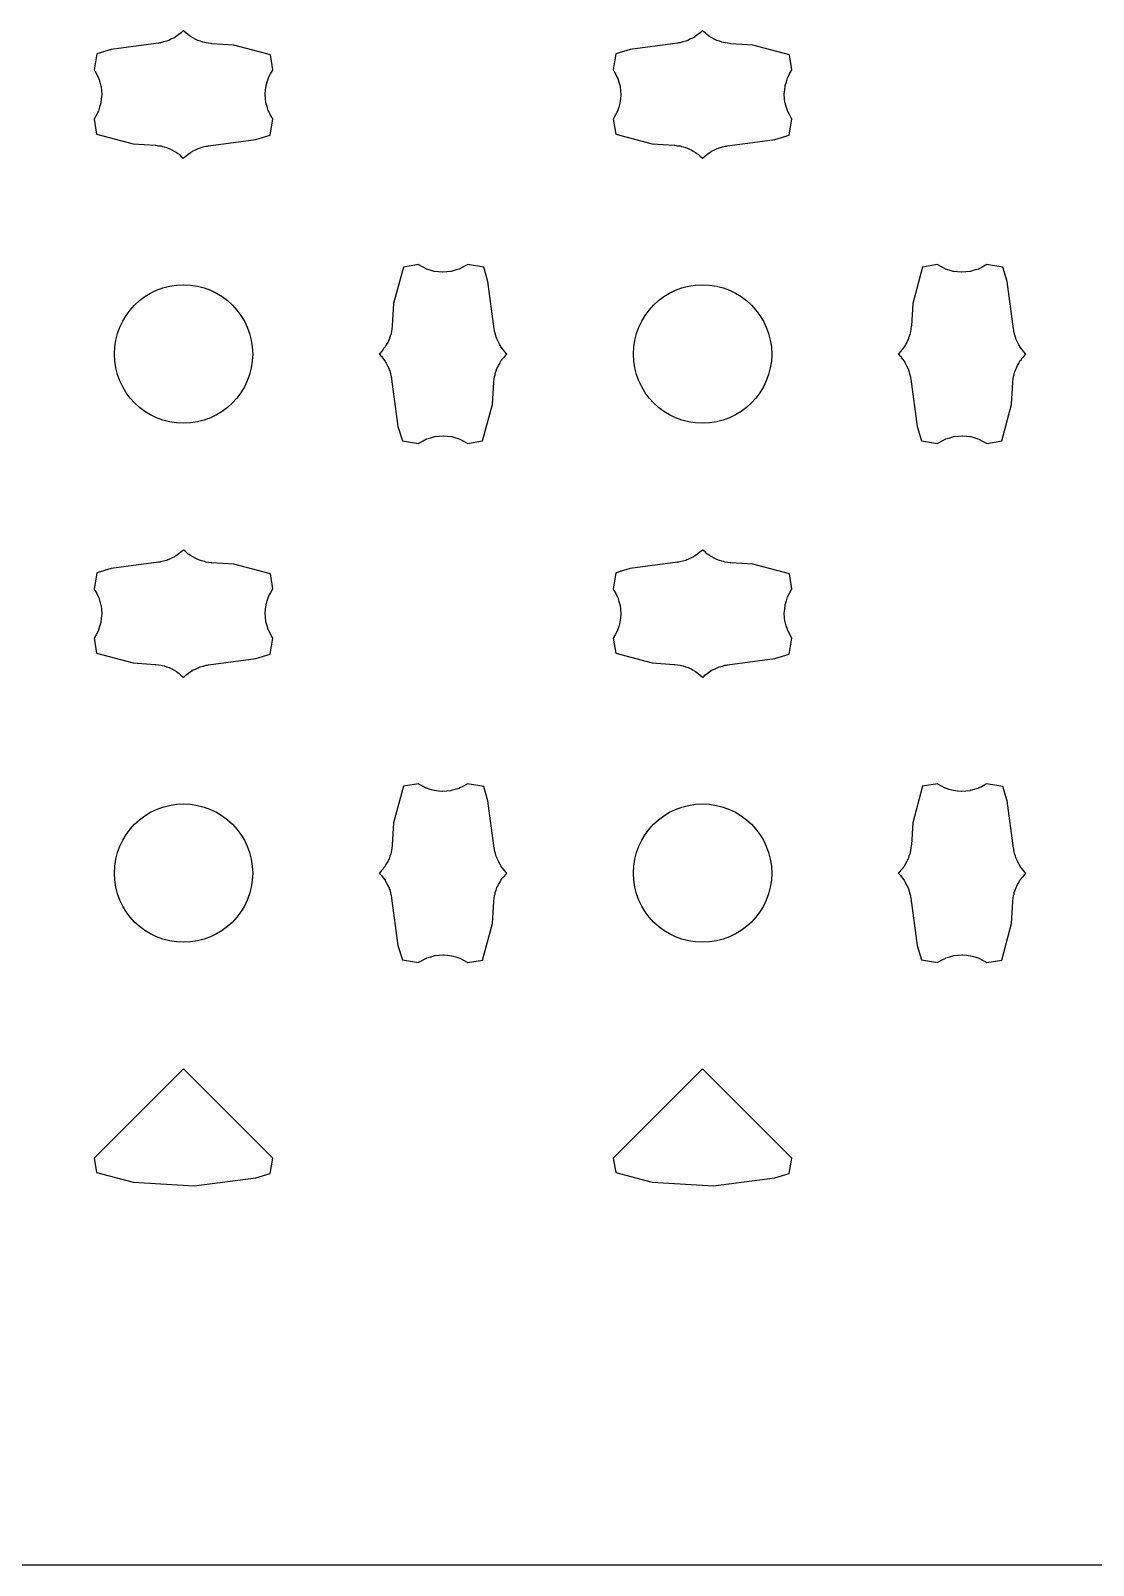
# Model space of a CAD drawing. Extents: x 1.67 to 6.2, y -5.98 to -1.89.
# Drawn here: x 2.7503 to 2.8712, y -4.7441 to -4.5695 of the extents above; entities that cross this region are included whole.
import ezdxf

# ---------------------------------------------------------------- set-up
doc = ezdxf.new("R2010")
doc.units = 0
doc.header["$MEASUREMENT"] = 0
doc.layers.add('BLACK', color=7, linetype='CONTINUOUS')

msp = doc.modelspace()

# ---------------------------------------------------------------- linework, layer by layer
at = {"layer": 'BLACK', "linetype": 'CONTINUOUS'}
for p, q in [((2.76678, -4.57024), (2.76668, -4.57032)), ((2.7669, -4.57018), (2.76678, -4.57024)), ((2.76717, -4.56996), (2.7669, -4.57018)), ((2.76746, -4.56976), (2.76717, -4.56996)), ((2.76755, -4.56966), (2.76746, -4.56976)), ((2.76765, -4.56958), (2.76755, -4.56966)), ((2.7677, -4.56953), (2.76765, -4.56958)), ((2.76772, -4.56952), (2.7677, -4.56953)), ((2.76777, -4.56957), (2.76772, -4.56952)), ((2.768, -4.56976), (2.76777, -4.56957)), ((2.76822, -4.56996), (2.768, -4.56976)), ((2.76837, -4.57006), (2.76822, -4.56996)), ((2.76851, -4.57018), (2.76837, -4.57006)), ((2.76877, -4.57032), (2.76851, -4.57018)), ((2.82584, -4.57024), (2.82573, -4.57032)), ((2.82595, -4.57018), (2.82584, -4.57024)), ((2.82623, -4.56996), (2.82595, -4.57018)), ((2.82652, -4.56976), (2.82623, -4.56996)), ((2.8266, -4.56966), (2.82652, -4.56976)), ((2.8267, -4.56958), (2.8266, -4.56966)), ((2.82675, -4.56953), (2.8267, -4.56958)), ((2.82677, -4.56952), (2.82675, -4.56953)), ((2.82682, -4.56957), (2.82677, -4.56952)), ((2.82706, -4.56976), (2.82682, -4.56957)), ((2.82727, -4.56996), (2.82706, -4.56976)), ((2.82743, -4.57006), (2.82727, -4.56996)), ((2.82757, -4.57018), (2.82743, -4.57006)), ((2.82783, -4.57032), (2.82757, -4.57018)), ((2.75948, -4.57165), (2.75785, -4.57215)), ((2.76487, -4.57093), (2.75948, -4.57165)), ((2.765, -4.5709), (2.76487, -4.57093)), ((2.76512, -4.57089), (2.765, -4.5709)), ((2.76546, -4.57079), (2.76512, -4.57089)), ((2.76581, -4.57071), (2.76546, -4.57079)), ((2.76592, -4.57066), (2.76581, -4.57071)), ((2.76605, -4.57062), (2.76592, -4.57066)), ((2.76636, -4.57046), (2.76605, -4.57062)), ((2.76668, -4.57032), (2.76636, -4.57046)), ((2.76903, -4.57048), (2.76877, -4.57032)), ((2.7692, -4.57055), (2.76903, -4.57048)), ((2.76936, -4.57063), (2.7692, -4.57055)), ((2.76964, -4.57072), (2.76936, -4.57063)), ((2.76992, -4.57083), (2.76964, -4.57072)), ((2.7701, -4.57086), (2.76992, -4.57083)), ((2.77028, -4.57091), (2.7701, -4.57086)), ((2.77057, -4.57094), (2.77028, -4.57091)), ((2.77087, -4.57099), (2.77057, -4.57094)), ((2.77094, -4.571), (2.77087, -4.57099)), ((2.77345, -4.57116), (2.77094, -4.571)), ((2.7776, -4.57226), (2.77345, -4.57116)), ((2.81853, -4.57165), (2.81691, -4.57215)), ((2.82393, -4.57093), (2.81853, -4.57165)), ((2.82405, -4.5709), (2.82393, -4.57093)), ((2.82418, -4.57089), (2.82405, -4.5709)), ((2.82452, -4.57079), (2.82418, -4.57089)), ((2.82486, -4.57071), (2.82452, -4.57079)), ((2.82498, -4.57066), (2.82486, -4.57071)), ((2.8251, -4.57062), (2.82498, -4.57066)), ((2.82541, -4.57046), (2.8251, -4.57062)), ((2.82573, -4.57032), (2.82541, -4.57046)), ((2.82808, -4.57048), (2.82783, -4.57032)), ((2.82825, -4.57055), (2.82808, -4.57048)), ((2.82841, -4.57063), (2.82825, -4.57055)), ((2.8287, -4.57072), (2.82841, -4.57063)), ((2.82898, -4.57083), (2.8287, -4.57072)), ((2.82916, -4.57086), (2.82898, -4.57083)), ((2.82933, -4.57091), (2.82916, -4.57086)), ((2.82963, -4.57094), (2.82933, -4.57091)), ((2.82992, -4.57099), (2.82963, -4.57094)), ((2.82999, -4.571), (2.82992, -4.57099)), ((2.8325, -4.57116), (2.82999, -4.571)), ((2.83666, -4.57226), (2.8325, -4.57116)), ((2.75785, -4.57215), (2.75754, -4.57398)), ((2.77789, -4.57397), (2.7776, -4.57226)), ((2.81691, -4.57215), (2.8166, -4.57398)), ((2.83694, -4.57397), (2.83666, -4.57226)), ((2.75754, -4.57398), (2.75761, -4.57406)), ((2.75761, -4.57406), (2.75762, -4.57408)), ((2.75762, -4.57408), (2.75763, -4.57409)), ((2.75763, -4.57409), (2.75784, -4.5745)), ((2.75784, -4.5745), (2.75806, -4.57491)), ((2.75806, -4.57491), (2.75806, -4.57493)), ((2.75806, -4.57493), (2.75807, -4.57494)), ((2.75807, -4.57494), (2.7582, -4.57539)), ((2.7582, -4.57539), (2.75833, -4.57583)), ((2.77712, -4.57577), (2.77725, -4.57532)), ((2.77725, -4.57532), (2.77739, -4.57488)), ((2.77739, -4.57488), (2.7774, -4.57487)), ((2.7774, -4.57485), (2.77762, -4.57444)), ((2.7774, -4.57487), (2.7774, -4.57485)), ((2.77762, -4.57444), (2.77784, -4.57403)), ((2.77784, -4.57403), (2.77785, -4.57402)), ((2.77785, -4.57402), (2.77786, -4.57401)), ((2.77786, -4.57401), (2.77789, -4.57397)), ((2.8166, -4.57398), (2.81666, -4.57406)), ((2.81666, -4.57406), (2.81667, -4.57408)), ((2.81667, -4.57408), (2.81668, -4.57409)), ((2.81668, -4.57409), (2.8169, -4.5745)), ((2.8169, -4.5745), (2.81711, -4.57491)), ((2.81711, -4.57491), (2.81712, -4.57493)), ((2.81712, -4.57493), (2.81712, -4.57494)), ((2.81712, -4.57494), (2.81725, -4.57539)), ((2.81725, -4.57539), (2.81739, -4.57583)), ((2.83617, -4.57577), (2.83631, -4.57532)), ((2.83631, -4.57532), (2.83644, -4.57488)), ((2.83644, -4.57488), (2.83645, -4.57487)), ((2.83645, -4.57487), (2.83646, -4.57485)), ((2.83646, -4.57485), (2.83668, -4.57444)), ((2.83668, -4.57444), (2.8369, -4.57403)), ((2.8369, -4.57403), (2.83691, -4.57402)), ((2.83691, -4.57402), (2.83692, -4.57401)), ((2.83692, -4.57401), (2.83694, -4.57397)), ((2.75833, -4.57583), (2.75833, -4.57585)), ((2.75833, -4.57585), (2.75834, -4.57587)), ((2.75834, -4.57587), (2.75838, -4.57633)), ((2.75842, -4.57682), (2.75837, -4.57729)), ((2.75838, -4.57633), (2.75842, -4.57679)), ((2.75842, -4.57679), (2.75842, -4.57681)), ((2.75842, -4.57681), (2.75842, -4.57682)), ((2.77701, -4.57672), (2.77706, -4.57626)), ((2.77701, -4.57674), (2.77701, -4.57672)), ((2.77701, -4.57675), (2.77701, -4.57674)), ((2.77706, -4.57722), (2.77701, -4.57675)), ((2.77706, -4.57626), (2.77711, -4.5758)), ((2.7771, -4.57768), (2.77706, -4.57722)), ((2.77711, -4.57578), (2.77712, -4.57577)), ((2.77711, -4.5758), (2.77711, -4.57578)), ((2.81739, -4.57583), (2.81739, -4.57585)), ((2.81739, -4.57585), (2.81739, -4.57587)), ((2.81739, -4.57587), (2.81743, -4.57633)), ((2.81743, -4.57633), (2.81748, -4.57679)), ((2.81748, -4.57682), (2.81743, -4.57729)), ((2.81748, -4.57679), (2.81747, -4.57681)), ((2.81747, -4.57681), (2.81748, -4.57682)), ((2.83607, -4.57672), (2.83612, -4.57626)), ((2.83607, -4.57674), (2.83607, -4.57672)), ((2.83607, -4.57675), (2.83607, -4.57674)), ((2.83611, -4.57722), (2.83607, -4.57675)), ((2.83615, -4.57768), (2.83611, -4.57722)), ((2.83612, -4.57626), (2.83616, -4.5758)), ((2.83616, -4.5758), (2.83617, -4.57578)), ((2.83617, -4.57578), (2.83617, -4.57577)), ((2.75803, -4.57869), (2.75781, -4.57911)), ((2.75804, -4.57868), (2.75803, -4.57869)), ((2.75818, -4.57822), (2.75804, -4.57866)), ((2.75804, -4.57866), (2.75804, -4.57868)), ((2.75832, -4.57778), (2.75818, -4.57822)), ((2.75837, -4.57729), (2.75832, -4.57774)), ((2.75832, -4.57774), (2.75832, -4.57776)), ((2.75832, -4.57776), (2.75832, -4.57778)), ((2.7771, -4.57769), (2.7771, -4.57768)), ((2.7771, -4.57771), (2.7771, -4.57769)), ((2.77723, -4.57816), (2.7771, -4.57771)), ((2.77736, -4.5786), (2.77723, -4.57816)), ((2.77737, -4.57861), (2.77736, -4.5786)), ((2.77738, -4.57863), (2.77737, -4.57861)), ((2.77759, -4.57904), (2.77738, -4.57863)), ((2.81709, -4.57869), (2.81686, -4.57911)), ((2.8171, -4.57866), (2.81709, -4.57868)), ((2.81709, -4.57868), (2.81709, -4.57869)), ((2.81723, -4.57822), (2.8171, -4.57866)), ((2.81737, -4.57778), (2.81723, -4.57822)), ((2.81738, -4.57774), (2.81737, -4.57776)), ((2.81737, -4.57776), (2.81737, -4.57778)), ((2.81743, -4.57729), (2.81738, -4.57774)), ((2.83616, -4.57769), (2.83615, -4.57768)), ((2.83616, -4.57771), (2.83616, -4.57769)), ((2.83629, -4.57816), (2.83616, -4.57771)), ((2.83642, -4.5786), (2.83629, -4.57816)), ((2.83643, -4.57861), (2.83642, -4.5786)), ((2.83643, -4.57863), (2.83643, -4.57861)), ((2.83665, -4.57904), (2.83643, -4.57863)), ((2.75757, -4.57954), (2.75754, -4.57957)), ((2.75754, -4.57957), (2.75783, -4.58128)), ((2.75758, -4.57952), (2.75757, -4.57954)), ((2.75759, -4.57951), (2.75758, -4.57952)), ((2.75781, -4.57911), (2.75759, -4.57951)), ((2.77758, -4.5814), (2.77789, -4.57956)), ((2.77781, -4.57945), (2.77759, -4.57904)), ((2.77782, -4.57947), (2.77781, -4.57945)), ((2.77782, -4.57948), (2.77782, -4.57947)), ((2.77789, -4.57956), (2.77782, -4.57948)), ((2.81663, -4.57954), (2.8166, -4.57957)), ((2.8166, -4.57957), (2.81689, -4.58128)), ((2.81664, -4.57951), (2.81663, -4.57952)), ((2.81663, -4.57952), (2.81663, -4.57954)), ((2.81686, -4.57911), (2.81664, -4.57951)), ((2.83664, -4.5814), (2.83695, -4.57956)), ((2.83686, -4.57945), (2.83665, -4.57904)), ((2.83687, -4.57947), (2.83686, -4.57945)), ((2.83688, -4.57948), (2.83687, -4.57947)), ((2.83695, -4.57956), (2.83688, -4.57948)), ((2.75783, -4.58128), (2.76198, -4.58238)), ((2.76198, -4.58238), (2.7645, -4.58254)), ((2.77056, -4.58261), (2.77595, -4.58189)), ((2.77595, -4.58189), (2.77758, -4.5814)), ((2.81689, -4.58128), (2.82104, -4.58238)), ((2.82104, -4.58238), (2.82355, -4.58254)), ((2.82962, -4.58261), (2.83501, -4.58189)), ((2.83501, -4.58189), (2.83664, -4.5814)), ((2.7645, -4.58254), (2.76456, -4.58255)), ((2.76456, -4.58255), (2.76486, -4.5826)), ((2.76486, -4.5826), (2.76516, -4.58263)), ((2.76516, -4.58263), (2.76533, -4.58268)), ((2.76533, -4.58268), (2.76551, -4.58272)), ((2.76551, -4.58272), (2.76579, -4.58282)), ((2.76579, -4.58282), (2.76608, -4.58291)), ((2.76608, -4.58291), (2.76624, -4.583)), ((2.76624, -4.583), (2.76641, -4.58306)), ((2.76641, -4.58306), (2.76666, -4.58322)), ((2.76666, -4.58322), (2.76692, -4.58337)), ((2.76692, -4.58337), (2.76706, -4.58348)), ((2.76706, -4.58348), (2.76722, -4.58358)), ((2.76722, -4.58358), (2.76743, -4.58379)), ((2.76743, -4.58379), (2.76766, -4.58398)), ((2.76766, -4.58398), (2.76772, -4.58403)), ((2.76772, -4.58403), (2.76773, -4.58401)), ((2.76773, -4.58401), (2.76778, -4.58396)), ((2.76778, -4.58396), (2.76788, -4.58388)), ((2.76788, -4.58388), (2.76797, -4.58379)), ((2.76797, -4.58379), (2.76826, -4.58358)), ((2.76826, -4.58358), (2.76853, -4.58336)), ((2.76853, -4.58336), (2.76865, -4.5833)), ((2.76865, -4.5833), (2.76875, -4.58323)), ((2.76875, -4.58323), (2.76907, -4.58308)), ((2.76907, -4.58308), (2.76939, -4.58292)), ((2.76939, -4.58292), (2.76951, -4.58288)), ((2.76951, -4.58288), (2.76963, -4.58283)), ((2.76963, -4.58283), (2.76997, -4.58275)), ((2.76997, -4.58275), (2.77031, -4.58265)), ((2.77031, -4.58265), (2.77044, -4.58264)), ((2.77044, -4.58264), (2.77056, -4.58261)), ((2.82355, -4.58254), (2.82362, -4.58255)), ((2.82362, -4.58255), (2.82391, -4.5826)), ((2.82391, -4.5826), (2.82421, -4.58263)), ((2.82421, -4.58263), (2.82439, -4.58268)), ((2.82439, -4.58268), (2.82457, -4.58272)), ((2.82457, -4.58272), (2.82484, -4.58282)), ((2.82484, -4.58282), (2.82513, -4.58291)), ((2.82513, -4.58291), (2.82529, -4.583)), ((2.82529, -4.583), (2.82546, -4.58306)), ((2.82546, -4.58306), (2.82571, -4.58322)), ((2.82571, -4.58322), (2.82598, -4.58337)), ((2.82598, -4.58337), (2.82612, -4.58348)), ((2.82612, -4.58348), (2.82627, -4.58358)), ((2.82627, -4.58358), (2.82649, -4.58379)), ((2.82649, -4.58379), (2.82672, -4.58398)), ((2.82672, -4.58398), (2.82677, -4.58403)), ((2.82677, -4.58403), (2.82679, -4.58401)), ((2.82679, -4.58401), (2.82684, -4.58396)), ((2.82684, -4.58396), (2.82694, -4.58388)), ((2.82694, -4.58388), (2.82703, -4.58379)), ((2.82703, -4.58379), (2.82731, -4.58358)), ((2.82731, -4.58358), (2.82759, -4.58336)), ((2.82759, -4.58336), (2.8277, -4.5833)), ((2.8277, -4.5833), (2.82781, -4.58323)), ((2.82781, -4.58323), (2.82813, -4.58308)), ((2.82813, -4.58308), (2.82844, -4.58292)), ((2.82844, -4.58292), (2.82857, -4.58288)), ((2.82857, -4.58288), (2.82868, -4.58283)), ((2.82868, -4.58283), (2.82903, -4.58275)), ((2.82903, -4.58275), (2.82936, -4.58265)), ((2.82936, -4.58265), (2.82949, -4.58264)), ((2.82949, -4.58264), (2.82962, -4.58261)), ((2.79274, -4.59641), (2.79163, -4.60057)), ((2.79445, -4.59613), (2.79274, -4.59641)), ((2.79448, -4.59615), (2.79445, -4.59613)), ((2.79449, -4.59616), (2.79448, -4.59615)), ((2.79451, -4.59617), (2.79449, -4.59616)), ((2.79492, -4.59639), (2.79451, -4.59617)), ((2.79532, -4.59661), (2.79492, -4.59639)), ((2.79951, -4.59642), (2.7991, -4.59664)), ((2.79992, -4.59621), (2.79951, -4.59642)), ((2.79994, -4.5962), (2.79992, -4.59621)), ((2.79995, -4.59619), (2.79994, -4.5962)), ((2.80004, -4.59612), (2.79995, -4.59619)), ((2.80187, -4.59643), (2.80004, -4.59612)), ((2.85179, -4.59641), (2.85069, -4.60057)), ((2.8535, -4.59613), (2.85179, -4.59641)), ((2.85353, -4.59615), (2.8535, -4.59613)), ((2.85355, -4.59616), (2.85353, -4.59615)), ((2.85356, -4.59617), (2.85355, -4.59616)), ((2.85397, -4.59639), (2.85356, -4.59617)), ((2.85438, -4.59661), (2.85397, -4.59639)), ((2.85857, -4.59642), (2.85816, -4.59664)), ((2.85898, -4.59621), (2.85857, -4.59642)), ((2.85899, -4.5962), (2.85898, -4.59621)), ((2.85901, -4.59619), (2.85899, -4.5962)), ((2.85909, -4.59612), (2.85901, -4.59619)), ((2.86093, -4.59643), (2.85909, -4.59612)), ((2.79534, -4.59662), (2.79532, -4.59661)), ((2.79535, -4.59663), (2.79534, -4.59662)), ((2.7958, -4.59676), (2.79535, -4.59663)), ((2.79624, -4.5969), (2.7958, -4.59676)), ((2.79625, -4.5969), (2.79624, -4.5969)), ((2.79627, -4.59691), (2.79625, -4.5969)), ((2.79673, -4.59695), (2.79627, -4.59691)), ((2.79719, -4.597), (2.79673, -4.59695)), ((2.79721, -4.597), (2.79719, -4.597)), ((2.79723, -4.597), (2.79721, -4.597)), ((2.79769, -4.59696), (2.79723, -4.597)), ((2.79815, -4.59692), (2.79769, -4.59696)), ((2.79817, -4.59692), (2.79815, -4.59692)), ((2.79818, -4.59691), (2.79817, -4.59692)), ((2.79863, -4.59678), (2.79818, -4.59691)), ((2.79907, -4.59665), (2.79863, -4.59678)), ((2.79909, -4.59664), (2.79907, -4.59665)), ((2.7991, -4.59664), (2.79909, -4.59664)), ((2.80236, -4.59806), (2.80187, -4.59643)), ((2.80308, -4.60345), (2.80236, -4.59806)), ((2.85439, -4.59662), (2.85438, -4.59661)), ((2.85441, -4.59663), (2.85439, -4.59662)), ((2.85485, -4.59676), (2.85441, -4.59663)), ((2.85529, -4.5969), (2.85485, -4.59676)), ((2.85531, -4.5969), (2.85529, -4.5969)), ((2.85533, -4.59691), (2.85531, -4.5969)), ((2.85579, -4.59695), (2.85533, -4.59691)), ((2.85625, -4.597), (2.85579, -4.59695)), ((2.85626, -4.597), (2.85625, -4.597)), ((2.85628, -4.597), (2.85626, -4.597)), ((2.85674, -4.59696), (2.85628, -4.597)), ((2.8572, -4.59692), (2.85674, -4.59696)), ((2.85722, -4.59692), (2.8572, -4.59692)), ((2.85724, -4.59691), (2.85722, -4.59692)), ((2.85768, -4.59678), (2.85724, -4.59691)), ((2.85813, -4.59665), (2.85768, -4.59678)), ((2.85814, -4.59664), (2.85813, -4.59665)), ((2.85816, -4.59664), (2.85814, -4.59664)), ((2.86142, -4.59806), (2.86093, -4.59643)), ((2.86214, -4.60345), (2.86142, -4.59806)), ((2.79163, -4.60057), (2.79147, -4.60308)), ((2.85069, -4.60057), (2.85053, -4.60308)), ((2.79147, -4.60315), (2.79141, -4.60344)), ((2.79147, -4.60308), (2.79147, -4.60315)), ((2.85052, -4.60315), (2.85047, -4.60344)), ((2.85053, -4.60308), (2.85052, -4.60315)), ((2.79095, -4.60499), (2.79079, -4.60524)), ((2.79102, -4.60482), (2.79095, -4.60499)), ((2.7911, -4.60466), (2.79102, -4.60482)), ((2.79119, -4.60437), (2.7911, -4.60466)), ((2.7913, -4.60409), (2.79119, -4.60437)), ((2.79133, -4.60391), (2.7913, -4.60409)), ((2.79138, -4.60374), (2.79133, -4.60391)), ((2.79141, -4.60344), (2.79138, -4.60374)), ((2.80311, -4.60358), (2.80308, -4.60345)), ((2.80312, -4.60371), (2.80311, -4.60358)), ((2.80322, -4.60405), (2.80312, -4.60371)), ((2.8033, -4.60439), (2.80322, -4.60405)), ((2.80336, -4.6045), (2.8033, -4.60439)), ((2.80339, -4.60463), (2.80336, -4.6045)), ((2.80356, -4.60494), (2.80339, -4.60463)), ((2.8037, -4.60526), (2.80356, -4.60494)), ((2.85001, -4.60499), (2.84985, -4.60524)), ((2.85007, -4.60482), (2.85001, -4.60499)), ((2.85016, -4.60466), (2.85007, -4.60482)), ((2.85025, -4.60437), (2.85016, -4.60466)), ((2.85035, -4.60409), (2.85025, -4.60437)), ((2.85039, -4.60391), (2.85035, -4.60409)), ((2.85044, -4.60374), (2.85039, -4.60391)), ((2.85047, -4.60344), (2.85044, -4.60374)), ((2.86217, -4.60358), (2.86214, -4.60345)), ((2.86218, -4.60371), (2.86217, -4.60358)), ((2.86228, -4.60405), (2.86218, -4.60371)), ((2.86236, -4.60439), (2.86228, -4.60405)), ((2.86241, -4.6045), (2.86236, -4.60439)), ((2.86245, -4.60463), (2.86241, -4.6045)), ((2.86261, -4.60494), (2.86245, -4.60463)), ((2.86276, -4.60526), (2.86261, -4.60494)), ((2.79004, -4.60625), (2.78999, -4.6063)), ((2.78999, -4.6063), (2.79001, -4.60632)), ((2.79001, -4.60632), (2.79005, -4.60637)), ((2.79023, -4.60602), (2.79004, -4.60625)), ((2.79005, -4.60637), (2.79013, -4.60647)), ((2.79013, -4.60647), (2.79023, -4.60656)), ((2.79044, -4.6058), (2.79023, -4.60602)), ((2.79023, -4.60656), (2.79043, -4.60684)), ((2.79043, -4.60684), (2.79065, -4.60712)), ((2.79053, -4.60565), (2.79044, -4.6058)), ((2.79065, -4.6055), (2.79053, -4.60565)), ((2.79079, -4.60524), (2.79065, -4.6055)), ((2.80378, -4.60537), (2.8037, -4.60526)), ((2.80383, -4.60548), (2.80378, -4.60537)), ((2.80405, -4.60576), (2.80383, -4.60548)), ((2.80395, -4.60695), (2.80405, -4.6068)), ((2.80426, -4.60604), (2.80405, -4.60576)), ((2.80405, -4.6068), (2.80426, -4.60658)), ((2.80435, -4.60613), (2.80426, -4.60604)), ((2.80426, -4.60658), (2.80445, -4.60635)), ((2.80443, -4.60623), (2.80435, -4.60613)), ((2.80448, -4.60628), (2.80443, -4.60623)), ((2.80445, -4.60635), (2.8045, -4.6063)), ((2.8045, -4.6063), (2.80448, -4.60628)), ((2.8491, -4.60625), (2.84904, -4.6063)), ((2.84904, -4.6063), (2.84906, -4.60632)), ((2.84906, -4.60632), (2.84911, -4.60637)), ((2.84929, -4.60602), (2.8491, -4.60625)), ((2.84911, -4.60637), (2.84919, -4.60647)), ((2.84919, -4.60647), (2.84928, -4.60656)), ((2.84928, -4.60656), (2.84949, -4.60684)), ((2.84949, -4.6058), (2.84929, -4.60602)), ((2.84959, -4.60565), (2.84949, -4.6058)), ((2.84949, -4.60684), (2.84971, -4.60712)), ((2.84971, -4.6055), (2.84959, -4.60565)), ((2.84985, -4.60524), (2.84971, -4.6055)), ((2.86283, -4.60537), (2.86276, -4.60526)), ((2.86289, -4.60548), (2.86283, -4.60537)), ((2.86311, -4.60576), (2.86289, -4.60548)), ((2.86301, -4.60695), (2.86311, -4.6068)), ((2.86332, -4.60604), (2.86311, -4.60576)), ((2.86311, -4.6068), (2.86331, -4.60658)), ((2.86331, -4.60658), (2.8635, -4.60635)), ((2.86341, -4.60613), (2.86332, -4.60604)), ((2.86349, -4.60623), (2.86341, -4.60613)), ((2.86354, -4.60628), (2.86349, -4.60623)), ((2.8635, -4.60635), (2.86356, -4.6063)), ((2.86356, -4.6063), (2.86354, -4.60628)), ((2.79065, -4.60712), (2.79071, -4.60723)), ((2.79071, -4.60723), (2.79079, -4.60734)), ((2.79079, -4.60734), (2.79093, -4.60766)), ((2.79093, -4.60766), (2.7911, -4.60797)), ((2.7911, -4.60797), (2.79113, -4.60809)), ((2.79113, -4.60809), (2.79118, -4.60821)), ((2.79118, -4.60821), (2.79126, -4.60855)), ((2.79126, -4.60855), (2.79136, -4.60889)), ((2.80316, -4.60868), (2.80319, -4.60851)), ((2.80319, -4.60851), (2.8033, -4.60823)), ((2.8033, -4.60823), (2.80338, -4.60794)), ((2.80338, -4.60794), (2.80347, -4.60778)), ((2.80347, -4.60778), (2.80354, -4.60761)), ((2.80354, -4.60761), (2.8037, -4.60736)), ((2.8037, -4.60736), (2.80384, -4.60709)), ((2.80384, -4.60709), (2.80395, -4.60695)), ((2.84971, -4.60712), (2.84977, -4.60723)), ((2.84977, -4.60723), (2.84984, -4.60734)), ((2.84984, -4.60734), (2.84999, -4.60766)), ((2.84999, -4.60766), (2.85015, -4.60797)), ((2.85015, -4.60797), (2.85019, -4.60809)), ((2.85019, -4.60809), (2.85024, -4.60821)), ((2.85024, -4.60821), (2.85032, -4.60855)), ((2.85032, -4.60855), (2.85042, -4.60889)), ((2.86221, -4.60868), (2.86224, -4.60851)), ((2.86224, -4.60851), (2.86235, -4.60823)), ((2.86235, -4.60823), (2.86244, -4.60794)), ((2.86244, -4.60794), (2.86253, -4.60778)), ((2.86253, -4.60778), (2.86259, -4.60761)), ((2.86259, -4.60761), (2.86275, -4.60736)), ((2.86275, -4.60736), (2.86289, -4.60709)), ((2.86289, -4.60709), (2.86301, -4.60695)), ((2.79136, -4.60889), (2.79137, -4.60902)), ((2.79137, -4.60902), (2.7914, -4.60915)), ((2.7914, -4.60915), (2.79212, -4.61454)), ((2.80286, -4.61203), (2.80302, -4.60952)), ((2.80302, -4.60945), (2.80307, -4.60916)), ((2.80302, -4.60952), (2.80302, -4.60945)), ((2.80307, -4.60916), (2.8031, -4.60886)), ((2.8031, -4.60886), (2.80316, -4.60868)), ((2.85042, -4.60889), (2.85043, -4.60902)), ((2.85043, -4.60902), (2.85046, -4.60915)), ((2.85046, -4.60915), (2.85118, -4.61454)), ((2.86191, -4.61203), (2.86207, -4.60952)), ((2.86207, -4.60952), (2.86208, -4.60945)), ((2.86208, -4.60945), (2.86213, -4.60916)), ((2.86213, -4.60916), (2.86216, -4.60886)), ((2.86216, -4.60886), (2.86221, -4.60868)), ((2.80175, -4.61618), (2.80286, -4.61203)), ((2.86081, -4.61618), (2.86191, -4.61203)), ((2.79212, -4.61454), (2.79262, -4.61616)), ((2.7968, -4.61564), (2.79726, -4.61559)), ((2.79726, -4.61559), (2.79728, -4.6156)), ((2.79728, -4.6156), (2.7973, -4.61559)), ((2.7973, -4.61559), (2.79776, -4.61564)), ((2.85118, -4.61454), (2.85167, -4.61616)), ((2.85585, -4.61564), (2.85632, -4.61559)), ((2.85632, -4.61559), (2.85633, -4.6156)), ((2.85633, -4.6156), (2.85635, -4.61559)), ((2.85635, -4.61559), (2.85681, -4.61564)), ((2.79262, -4.61616), (2.79445, -4.61647)), ((2.79445, -4.61647), (2.79454, -4.61641)), ((2.79454, -4.61641), (2.79455, -4.6164)), ((2.79455, -4.6164), (2.79456, -4.61639)), ((2.79456, -4.61639), (2.79497, -4.61618)), ((2.79497, -4.61618), (2.79538, -4.61596)), ((2.79538, -4.61596), (2.7954, -4.61595)), ((2.7954, -4.61595), (2.79542, -4.61595)), ((2.79542, -4.61595), (2.79586, -4.61582)), ((2.79586, -4.61582), (2.79631, -4.61568)), ((2.79631, -4.61568), (2.79632, -4.61568)), ((2.79632, -4.61568), (2.79634, -4.61568)), ((2.79634, -4.61568), (2.7968, -4.61564)), ((2.79776, -4.61564), (2.79822, -4.61569)), ((2.79822, -4.61569), (2.79823, -4.6157)), ((2.79823, -4.6157), (2.79825, -4.6157)), ((2.79825, -4.6157), (2.7987, -4.61584)), ((2.7987, -4.61584), (2.79914, -4.61597)), ((2.79914, -4.61597), (2.79915, -4.61598)), ((2.79915, -4.61598), (2.79917, -4.61599)), ((2.79917, -4.61599), (2.79958, -4.61621)), ((2.79958, -4.61621), (2.79998, -4.61643)), ((2.79998, -4.61643), (2.79999, -4.61644)), ((2.79999, -4.61644), (2.80001, -4.61645)), ((2.80001, -4.61645), (2.80004, -4.61647)), ((2.80004, -4.61647), (2.80175, -4.61618)), ((2.85167, -4.61616), (2.85351, -4.61647)), ((2.85351, -4.61647), (2.85359, -4.61641)), ((2.85359, -4.61641), (2.85361, -4.6164)), ((2.85361, -4.6164), (2.85362, -4.61639)), ((2.85362, -4.61639), (2.85403, -4.61618)), ((2.85403, -4.61618), (2.85444, -4.61596)), ((2.85444, -4.61596), (2.85446, -4.61595)), ((2.85446, -4.61595), (2.85447, -4.61595)), ((2.85447, -4.61595), (2.85491, -4.61582)), ((2.85491, -4.61582), (2.85536, -4.61568)), ((2.85536, -4.61568), (2.85538, -4.61568)), ((2.85538, -4.61568), (2.85539, -4.61568)), ((2.85539, -4.61568), (2.85585, -4.61564)), ((2.85681, -4.61564), (2.85727, -4.61569)), ((2.85727, -4.61569), (2.85729, -4.6157)), ((2.85729, -4.6157), (2.85731, -4.6157)), ((2.85731, -4.6157), (2.85775, -4.61584)), ((2.85775, -4.61584), (2.85819, -4.61597)), ((2.85819, -4.61597), (2.85821, -4.61598)), ((2.85821, -4.61598), (2.85822, -4.61599)), ((2.85822, -4.61599), (2.85863, -4.61621)), ((2.85863, -4.61621), (2.85904, -4.61643)), ((2.85904, -4.61643), (2.85905, -4.61644)), ((2.85905, -4.61644), (2.85907, -4.61645)), ((2.85907, -4.61645), (2.8591, -4.61647)), ((2.8591, -4.61647), (2.86081, -4.61618)), ((2.76636, -4.62952), (2.76605, -4.62968)), ((2.76668, -4.62937), (2.76636, -4.62952)), ((2.76678, -4.6293), (2.76668, -4.62937)), ((2.7669, -4.62924), (2.76678, -4.6293)), ((2.76717, -4.62902), (2.7669, -4.62924)), ((2.76746, -4.62881), (2.76717, -4.62902)), ((2.76755, -4.62872), (2.76746, -4.62881)), ((2.76765, -4.62864), (2.76755, -4.62872)), ((2.7677, -4.62859), (2.76765, -4.62864)), ((2.76772, -4.62857), (2.7677, -4.62859)), ((2.76777, -4.62862), (2.76772, -4.62857)), ((2.768, -4.62881), (2.76777, -4.62862)), ((2.76822, -4.62902), (2.768, -4.62881)), ((2.76837, -4.62912), (2.76822, -4.62902)), ((2.76851, -4.62923), (2.76837, -4.62912)), ((2.76877, -4.62937), (2.76851, -4.62923)), ((2.76903, -4.62953), (2.76877, -4.62937)), ((2.7692, -4.6296), (2.76903, -4.62953)), ((2.82541, -4.62952), (2.8251, -4.62968)), ((2.82573, -4.62937), (2.82541, -4.62952)), ((2.82584, -4.6293), (2.82573, -4.62937)), ((2.82595, -4.62924), (2.82584, -4.6293)), ((2.82623, -4.62902), (2.82595, -4.62924)), ((2.82652, -4.62881), (2.82623, -4.62902)), ((2.8266, -4.62872), (2.82652, -4.62881)), ((2.8267, -4.62864), (2.8266, -4.62872)), ((2.82675, -4.62859), (2.8267, -4.62864)), ((2.82677, -4.62857), (2.82675, -4.62859)), ((2.82682, -4.62862), (2.82677, -4.62857)), ((2.82706, -4.62881), (2.82682, -4.62862)), ((2.82727, -4.62902), (2.82706, -4.62881)), ((2.82743, -4.62912), (2.82727, -4.62902)), ((2.82757, -4.62923), (2.82743, -4.62912)), ((2.82783, -4.62937), (2.82757, -4.62923)), ((2.82808, -4.62953), (2.82783, -4.62937)), ((2.82825, -4.6296), (2.82808, -4.62953)), ((2.75785, -4.6312), (2.75754, -4.63304)), ((2.75948, -4.63071), (2.75785, -4.6312)), ((2.76487, -4.62999), (2.75948, -4.63071)), ((2.765, -4.62996), (2.76487, -4.62999)), ((2.76512, -4.62995), (2.765, -4.62996)), ((2.76546, -4.62985), (2.76512, -4.62995)), ((2.76581, -4.62977), (2.76546, -4.62985)), ((2.76592, -4.62971), (2.76581, -4.62977)), ((2.76605, -4.62968), (2.76592, -4.62971)), ((2.76936, -4.62969), (2.7692, -4.6296)), ((2.76964, -4.62977), (2.76936, -4.62969)), ((2.76992, -4.62988), (2.76964, -4.62977)), ((2.7701, -4.62991), (2.76992, -4.62988)), ((2.77028, -4.62997), (2.7701, -4.62991)), ((2.77057, -4.63), (2.77028, -4.62997)), ((2.77087, -4.63005), (2.77057, -4.63)), ((2.77094, -4.63005), (2.77087, -4.63005)), ((2.77345, -4.63021), (2.77094, -4.63005)), ((2.7776, -4.63132), (2.77345, -4.63021)), ((2.77789, -4.63303), (2.7776, -4.63132)), ((2.81691, -4.6312), (2.8166, -4.63304)), ((2.81853, -4.63071), (2.81691, -4.6312)), ((2.82393, -4.62999), (2.81853, -4.63071)), ((2.82405, -4.62996), (2.82393, -4.62999)), ((2.82418, -4.62995), (2.82405, -4.62996)), ((2.82452, -4.62985), (2.82418, -4.62995)), ((2.82486, -4.62977), (2.82452, -4.62985)), ((2.82498, -4.62971), (2.82486, -4.62977)), ((2.8251, -4.62968), (2.82498, -4.62971)), ((2.82841, -4.62969), (2.82825, -4.6296)), ((2.8287, -4.62977), (2.82841, -4.62969)), ((2.82898, -4.62988), (2.8287, -4.62977)), ((2.82916, -4.62991), (2.82898, -4.62988)), ((2.82933, -4.62997), (2.82916, -4.62991)), ((2.82963, -4.63), (2.82933, -4.62997)), ((2.82992, -4.63005), (2.82963, -4.63)), ((2.82999, -4.63005), (2.82992, -4.63005)), ((2.8325, -4.63021), (2.82999, -4.63005)), ((2.83666, -4.63132), (2.8325, -4.63021)), ((2.83694, -4.63303), (2.83666, -4.63132)), ((2.75754, -4.63304), (2.75761, -4.63312)), ((2.77784, -4.63309), (2.77785, -4.63308)), ((2.77785, -4.63308), (2.77786, -4.63306)), ((2.77786, -4.63306), (2.77789, -4.63303)), ((2.8166, -4.63304), (2.81666, -4.63312)), ((2.8369, -4.63309), (2.83691, -4.63308)), ((2.83691, -4.63308), (2.83692, -4.63306)), ((2.83692, -4.63306), (2.83694, -4.63303)), ((2.75761, -4.63312), (2.75762, -4.63313)), ((2.75762, -4.63313), (2.75763, -4.63315)), ((2.75763, -4.63315), (2.75784, -4.63355)), ((2.75784, -4.63355), (2.75806, -4.63397)), ((2.75806, -4.63397), (2.75806, -4.63398)), ((2.75806, -4.63398), (2.75807, -4.634)), ((2.75807, -4.634), (2.7582, -4.63444)), ((2.7582, -4.63444), (2.75833, -4.63489)), ((2.77711, -4.63484), (2.77712, -4.63482)), ((2.77712, -4.63482), (2.77725, -4.63438)), ((2.77725, -4.63438), (2.77739, -4.63394)), ((2.77739, -4.63394), (2.7774, -4.63392)), ((2.7774, -4.6339), (2.77762, -4.6335)), ((2.7774, -4.63392), (2.7774, -4.6339)), ((2.77762, -4.6335), (2.77784, -4.63309)), ((2.81666, -4.63312), (2.81667, -4.63313)), ((2.81667, -4.63313), (2.81668, -4.63315)), ((2.81668, -4.63315), (2.81689, -4.63355)), ((2.81689, -4.63355), (2.81711, -4.63397)), ((2.81711, -4.63397), (2.81712, -4.63398)), ((2.81712, -4.63398), (2.81712, -4.634)), ((2.81712, -4.634), (2.81725, -4.63444)), ((2.81725, -4.63444), (2.81739, -4.63489)), ((2.83617, -4.63482), (2.83631, -4.63438)), ((2.83617, -4.63484), (2.83617, -4.63482)), ((2.83631, -4.63438), (2.83644, -4.63394)), ((2.83644, -4.63394), (2.83645, -4.63392)), ((2.83645, -4.63392), (2.83646, -4.6339)), ((2.83646, -4.6339), (2.83668, -4.6335)), ((2.83668, -4.6335), (2.8369, -4.63309)), ((2.75837, -4.63634), (2.75832, -4.6368)), ((2.75833, -4.63489), (2.75833, -4.63491)), ((2.75833, -4.63491), (2.75834, -4.63492)), ((2.75834, -4.63492), (2.75838, -4.63538)), ((2.75842, -4.63588), (2.75837, -4.63634)), ((2.75838, -4.63538), (2.75842, -4.63584)), ((2.75842, -4.63584), (2.75842, -4.63586)), ((2.75842, -4.63586), (2.75842, -4.63588)), ((2.77701, -4.63578), (2.77706, -4.63532)), ((2.77701, -4.63579), (2.77701, -4.63578)), ((2.77701, -4.63581), (2.77701, -4.63579)), ((2.77706, -4.63627), (2.77701, -4.63581)), ((2.77706, -4.63532), (2.77711, -4.63485)), ((2.7771, -4.63673), (2.77706, -4.63627)), ((2.77711, -4.63485), (2.77711, -4.63484)), ((2.81743, -4.63634), (2.81738, -4.6368)), ((2.81739, -4.63489), (2.81739, -4.63491)), ((2.81739, -4.63491), (2.81739, -4.63492)), ((2.81739, -4.63492), (2.81743, -4.63538)), ((2.81743, -4.63538), (2.81748, -4.63584)), ((2.81748, -4.63588), (2.81743, -4.63634)), ((2.81748, -4.63584), (2.81747, -4.63586)), ((2.81747, -4.63586), (2.81748, -4.63588)), ((2.83607, -4.63578), (2.83612, -4.63532)), ((2.83607, -4.63579), (2.83607, -4.63578)), ((2.83607, -4.63581), (2.83607, -4.63579)), ((2.83611, -4.63627), (2.83607, -4.63581)), ((2.83615, -4.63673), (2.83611, -4.63627)), ((2.83612, -4.63532), (2.83616, -4.63485)), ((2.83616, -4.63485), (2.83617, -4.63484)), ((2.75781, -4.63816), (2.75759, -4.63856)), ((2.75803, -4.63775), (2.75781, -4.63816)), ((2.75804, -4.63773), (2.75803, -4.63775)), ((2.75818, -4.63728), (2.75804, -4.63772)), ((2.75804, -4.63772), (2.75804, -4.63773)), ((2.75832, -4.63683), (2.75818, -4.63728)), ((2.75832, -4.6368), (2.75832, -4.63682)), ((2.75832, -4.63682), (2.75832, -4.63683)), ((2.7771, -4.63675), (2.7771, -4.63673)), ((2.7771, -4.63677), (2.7771, -4.63675)), ((2.77723, -4.63721), (2.7771, -4.63677)), ((2.77736, -4.63765), (2.77723, -4.63721)), ((2.77737, -4.63767), (2.77736, -4.63765)), ((2.77738, -4.63769), (2.77737, -4.63767)), ((2.77759, -4.63809), (2.77738, -4.63769)), ((2.77781, -4.63851), (2.77759, -4.63809)), ((2.81686, -4.63816), (2.81664, -4.63856)), ((2.81709, -4.63775), (2.81686, -4.63816)), ((2.8171, -4.63772), (2.81709, -4.63773)), ((2.81709, -4.63773), (2.81709, -4.63775)), ((2.81723, -4.63728), (2.8171, -4.63772)), ((2.81737, -4.63683), (2.81723, -4.63728)), ((2.81738, -4.6368), (2.81737, -4.63682)), ((2.81737, -4.63682), (2.81737, -4.63683)), ((2.83616, -4.63675), (2.83615, -4.63673)), ((2.83616, -4.63677), (2.83616, -4.63675)), ((2.83629, -4.63721), (2.83616, -4.63677)), ((2.83642, -4.63765), (2.83629, -4.63721)), ((2.83643, -4.63767), (2.83642, -4.63765)), ((2.83643, -4.63769), (2.83643, -4.63767)), ((2.83665, -4.63809), (2.83643, -4.63769)), ((2.83686, -4.63851), (2.83665, -4.63809)), ((2.75757, -4.63859), (2.75754, -4.63863)), ((2.75754, -4.63863), (2.75783, -4.64034)), ((2.75758, -4.63858), (2.75757, -4.63859)), ((2.75759, -4.63856), (2.75758, -4.63858)), ((2.77758, -4.64045), (2.77789, -4.63862)), ((2.77782, -4.63852), (2.77781, -4.63851)), ((2.77782, -4.63854), (2.77782, -4.63852)), ((2.77789, -4.63862), (2.77782, -4.63854)), ((2.81663, -4.63859), (2.8166, -4.63863)), ((2.8166, -4.63863), (2.81689, -4.64034)), ((2.81664, -4.63856), (2.81663, -4.63858)), ((2.81663, -4.63858), (2.81663, -4.63859)), ((2.83664, -4.64045), (2.83695, -4.63862)), ((2.83687, -4.63852), (2.83686, -4.63851)), ((2.83688, -4.63854), (2.83687, -4.63852)), ((2.83695, -4.63862), (2.83688, -4.63854)), ((2.75783, -4.64034), (2.76198, -4.64144)), ((2.76198, -4.64144), (2.7645, -4.6416)), ((2.7645, -4.6416), (2.76456, -4.6416)), ((2.76456, -4.6416), (2.76486, -4.64166)), ((2.76486, -4.64166), (2.76516, -4.64169)), ((2.76516, -4.64169), (2.76533, -4.64174)), ((2.76533, -4.64174), (2.76551, -4.64177)), ((2.76551, -4.64177), (2.76579, -4.64188)), ((2.76963, -4.64189), (2.76997, -4.64181)), ((2.76997, -4.64181), (2.77031, -4.64171)), ((2.77031, -4.64171), (2.77044, -4.6417)), ((2.77044, -4.6417), (2.77056, -4.64167)), ((2.77056, -4.64167), (2.77595, -4.64095)), ((2.77595, -4.64095), (2.77758, -4.64045)), ((2.81689, -4.64034), (2.82104, -4.64144)), ((2.82104, -4.64144), (2.82355, -4.6416)), ((2.82355, -4.6416), (2.82362, -4.6416)), ((2.82362, -4.6416), (2.82391, -4.64166)), ((2.82391, -4.64166), (2.82421, -4.64169)), ((2.82421, -4.64169), (2.82439, -4.64174)), ((2.82439, -4.64174), (2.82457, -4.64177)), ((2.82457, -4.64177), (2.82484, -4.64188)), ((2.82868, -4.64189), (2.82903, -4.64181)), ((2.82903, -4.64181), (2.82936, -4.64171)), ((2.82936, -4.64171), (2.82949, -4.6417)), ((2.82949, -4.6417), (2.82962, -4.64167)), ((2.82962, -4.64167), (2.83501, -4.64095)), ((2.83501, -4.64095), (2.83664, -4.64045)), ((2.76579, -4.64188), (2.76608, -4.64197)), ((2.76608, -4.64197), (2.76624, -4.64205)), ((2.76624, -4.64205), (2.76641, -4.64212)), ((2.76641, -4.64212), (2.76666, -4.64228)), ((2.76666, -4.64228), (2.76692, -4.64242)), ((2.76692, -4.64242), (2.76706, -4.64254)), ((2.76706, -4.64254), (2.76722, -4.64263)), ((2.76722, -4.64263), (2.76743, -4.64284)), ((2.76743, -4.64284), (2.76766, -4.64303)), ((2.76766, -4.64303), (2.76772, -4.64308)), ((2.76772, -4.64308), (2.76773, -4.64306)), ((2.76773, -4.64306), (2.76778, -4.64302)), ((2.76778, -4.64302), (2.76788, -4.64294)), ((2.76788, -4.64294), (2.76797, -4.64284)), ((2.76797, -4.64284), (2.76826, -4.64264)), ((2.76826, -4.64264), (2.76853, -4.64242)), ((2.76853, -4.64242), (2.76865, -4.64236)), ((2.76865, -4.64236), (2.76875, -4.64228)), ((2.76875, -4.64228), (2.76907, -4.64214)), ((2.76907, -4.64214), (2.76939, -4.64198)), ((2.76939, -4.64198), (2.76951, -4.64194)), ((2.76951, -4.64194), (2.76963, -4.64189)), ((2.82484, -4.64188), (2.82513, -4.64197)), ((2.82513, -4.64197), (2.82529, -4.64205)), ((2.82529, -4.64205), (2.82546, -4.64212)), ((2.82546, -4.64212), (2.82571, -4.64228)), ((2.82571, -4.64228), (2.82598, -4.64242)), ((2.82598, -4.64242), (2.82612, -4.64254)), ((2.82612, -4.64254), (2.82627, -4.64263)), ((2.82627, -4.64263), (2.82649, -4.64284)), ((2.82649, -4.64284), (2.82672, -4.64303)), ((2.82672, -4.64303), (2.82677, -4.64308)), ((2.82677, -4.64308), (2.82679, -4.64306)), ((2.82679, -4.64306), (2.82684, -4.64302)), ((2.82684, -4.64302), (2.82694, -4.64294)), ((2.82694, -4.64294), (2.82703, -4.64284)), ((2.82703, -4.64284), (2.82731, -4.64264)), ((2.82731, -4.64264), (2.82759, -4.64242)), ((2.82759, -4.64242), (2.8277, -4.64236)), ((2.8277, -4.64236), (2.82781, -4.64228)), ((2.82781, -4.64228), (2.82813, -4.64214)), ((2.82813, -4.64214), (2.82844, -4.64198)), ((2.82844, -4.64198), (2.82857, -4.64194)), ((2.82857, -4.64194), (2.82868, -4.64189)), ((2.79274, -4.65547), (2.79163, -4.65962)), ((2.79445, -4.65518), (2.79274, -4.65547)), ((2.79448, -4.65521), (2.79445, -4.65518)), ((2.79449, -4.65522), (2.79448, -4.65521)), ((2.79451, -4.65523), (2.79449, -4.65522)), ((2.79492, -4.65545), (2.79451, -4.65523)), ((2.79532, -4.65567), (2.79492, -4.65545)), ((2.79534, -4.65567), (2.79532, -4.65567)), ((2.79535, -4.65568), (2.79534, -4.65567)), ((2.7958, -4.65582), (2.79535, -4.65568)), ((2.79907, -4.65571), (2.79863, -4.65584)), ((2.79909, -4.6557), (2.79907, -4.65571)), ((2.7991, -4.65569), (2.79909, -4.6557)), ((2.79951, -4.65548), (2.7991, -4.65569)), ((2.79992, -4.65527), (2.79951, -4.65548)), ((2.79994, -4.65525), (2.79992, -4.65527)), ((2.79995, -4.65525), (2.79994, -4.65525)), ((2.80004, -4.65518), (2.79995, -4.65525)), ((2.80187, -4.65549), (2.80004, -4.65518)), ((2.80236, -4.65712), (2.80187, -4.65549)), ((2.85179, -4.65547), (2.85069, -4.65962)), ((2.8535, -4.65518), (2.85179, -4.65547)), ((2.85353, -4.65521), (2.8535, -4.65518)), ((2.85355, -4.65522), (2.85353, -4.65521)), ((2.85356, -4.65523), (2.85355, -4.65522)), ((2.85397, -4.65545), (2.85356, -4.65523)), ((2.85438, -4.65567), (2.85397, -4.65545)), ((2.85439, -4.65567), (2.85438, -4.65567)), ((2.85441, -4.65568), (2.85439, -4.65567)), ((2.85485, -4.65582), (2.85441, -4.65568)), ((2.85813, -4.65571), (2.85768, -4.65584)), ((2.85814, -4.6557), (2.85813, -4.65571)), ((2.85816, -4.65569), (2.85814, -4.6557)), ((2.85857, -4.65548), (2.85816, -4.65569)), ((2.85898, -4.65527), (2.85857, -4.65548)), ((2.85899, -4.65525), (2.85898, -4.65527)), ((2.85901, -4.65525), (2.85899, -4.65525)), ((2.85909, -4.65518), (2.85901, -4.65525)), ((2.86093, -4.65549), (2.85909, -4.65518)), ((2.86142, -4.65712), (2.86093, -4.65549)), ((2.79624, -4.65596), (2.7958, -4.65582)), ((2.79625, -4.65596), (2.79624, -4.65596)), ((2.79627, -4.65596), (2.79625, -4.65596)), ((2.79673, -4.65601), (2.79627, -4.65596)), ((2.79719, -4.65606), (2.79673, -4.65601)), ((2.79721, -4.65606), (2.79719, -4.65606)), ((2.79723, -4.65606), (2.79721, -4.65606)), ((2.79769, -4.65602), (2.79723, -4.65606)), ((2.79815, -4.65598), (2.79769, -4.65602)), ((2.79817, -4.65597), (2.79815, -4.65598)), ((2.79818, -4.65597), (2.79817, -4.65597)), ((2.79863, -4.65584), (2.79818, -4.65597)), ((2.80308, -4.66251), (2.80236, -4.65712)), ((2.85529, -4.65596), (2.85485, -4.65582)), ((2.85531, -4.65596), (2.85529, -4.65596)), ((2.85533, -4.65596), (2.85531, -4.65596)), ((2.85579, -4.65601), (2.85533, -4.65596)), ((2.85625, -4.65606), (2.85579, -4.65601)), ((2.85626, -4.65606), (2.85625, -4.65606)), ((2.85628, -4.65606), (2.85626, -4.65606)), ((2.85674, -4.65602), (2.85628, -4.65606)), ((2.8572, -4.65598), (2.85674, -4.65602)), ((2.85722, -4.65597), (2.8572, -4.65598)), ((2.85724, -4.65597), (2.85722, -4.65597)), ((2.85768, -4.65584), (2.85724, -4.65597)), ((2.86214, -4.66251), (2.86142, -4.65712)), ((2.79163, -4.65962), (2.79147, -4.66213)), ((2.85069, -4.65962), (2.85053, -4.66213)), ((2.79141, -4.6625), (2.79138, -4.66279)), ((2.79147, -4.6622), (2.79141, -4.6625)), ((2.79147, -4.66213), (2.79147, -4.6622)), ((2.80311, -4.66263), (2.80308, -4.66251)), ((2.80312, -4.66276), (2.80311, -4.66263)), ((2.80322, -4.6631), (2.80312, -4.66276)), ((2.85047, -4.6625), (2.85044, -4.66279)), ((2.85052, -4.6622), (2.85047, -4.6625)), ((2.85053, -4.66213), (2.85052, -4.6622)), ((2.86217, -4.66263), (2.86214, -4.66251)), ((2.86218, -4.66276), (2.86217, -4.66263)), ((2.86228, -4.6631), (2.86218, -4.66276)), ((2.79079, -4.6643), (2.79065, -4.66456)), ((2.79095, -4.66404), (2.79079, -4.6643)), ((2.79102, -4.66387), (2.79095, -4.66404)), ((2.7911, -4.66371), (2.79102, -4.66387)), ((2.79119, -4.66343), (2.7911, -4.66371)), ((2.7913, -4.66315), (2.79119, -4.66343)), ((2.79133, -4.66297), (2.7913, -4.66315)), ((2.79138, -4.66279), (2.79133, -4.66297)), ((2.8033, -4.66344), (2.80322, -4.6631)), ((2.80336, -4.66356), (2.8033, -4.66344)), ((2.80339, -4.66368), (2.80336, -4.66356)), ((2.80356, -4.664), (2.80339, -4.66368)), ((2.8037, -4.66432), (2.80356, -4.664)), ((2.80378, -4.66442), (2.8037, -4.66432)), ((2.80383, -4.66454), (2.80378, -4.66442)), ((2.84985, -4.6643), (2.84971, -4.66456)), ((2.85001, -4.66404), (2.84985, -4.6643)), ((2.85007, -4.66387), (2.85001, -4.66404)), ((2.85016, -4.66371), (2.85007, -4.66387)), ((2.85025, -4.66343), (2.85016, -4.66371)), ((2.85035, -4.66315), (2.85025, -4.66343)), ((2.85039, -4.66297), (2.85035, -4.66315)), ((2.85044, -4.66279), (2.85039, -4.66297)), ((2.86236, -4.66344), (2.86228, -4.6631)), ((2.86241, -4.66356), (2.86236, -4.66344)), ((2.86245, -4.66368), (2.86241, -4.66356)), ((2.86261, -4.664), (2.86245, -4.66368)), ((2.86276, -4.66432), (2.86261, -4.664)), ((2.86283, -4.66442), (2.86276, -4.66432)), ((2.86289, -4.66454), (2.86283, -4.66442)), ((2.79004, -4.6653), (2.78999, -4.66535)), ((2.78999, -4.66535), (2.79001, -4.66537)), ((2.79001, -4.66537), (2.79005, -4.66542)), ((2.79023, -4.66507), (2.79004, -4.6653)), ((2.79005, -4.66542), (2.79013, -4.66552)), ((2.79013, -4.66552), (2.79023, -4.66561)), ((2.79044, -4.66485), (2.79023, -4.66507)), ((2.79023, -4.66561), (2.79043, -4.6659)), ((2.79043, -4.6659), (2.79065, -4.66617)), ((2.79053, -4.6647), (2.79044, -4.66485)), ((2.79065, -4.66456), (2.79053, -4.6647)), ((2.79065, -4.66617), (2.79071, -4.66629)), ((2.8037, -4.66641), (2.80384, -4.66615)), ((2.80405, -4.66481), (2.80383, -4.66454)), ((2.80384, -4.66615), (2.80395, -4.66601)), ((2.80395, -4.66601), (2.80405, -4.66585)), ((2.80426, -4.6651), (2.80405, -4.66481)), ((2.80405, -4.66585), (2.80426, -4.66564)), ((2.80435, -4.66519), (2.80426, -4.6651)), ((2.80426, -4.66564), (2.80445, -4.66541)), ((2.80443, -4.66529), (2.80435, -4.66519)), ((2.80448, -4.66534), (2.80443, -4.66529)), ((2.80445, -4.66541), (2.8045, -4.66535)), ((2.8045, -4.66535), (2.80448, -4.66534)), ((2.8491, -4.6653), (2.84904, -4.66535)), ((2.84904, -4.66535), (2.84906, -4.66537)), ((2.84906, -4.66537), (2.84911, -4.66542)), ((2.84929, -4.66507), (2.8491, -4.6653)), ((2.84911, -4.66542), (2.84919, -4.66552)), ((2.84919, -4.66552), (2.84928, -4.66561)), ((2.84928, -4.66561), (2.84949, -4.6659)), ((2.84949, -4.66485), (2.84929, -4.66507)), ((2.84959, -4.6647), (2.84949, -4.66485)), ((2.84949, -4.6659), (2.84971, -4.66617)), ((2.84971, -4.66456), (2.84959, -4.6647)), ((2.84971, -4.66617), (2.84977, -4.66629)), ((2.86275, -4.66641), (2.86289, -4.66615)), ((2.86311, -4.66481), (2.86289, -4.66454)), ((2.86289, -4.66615), (2.86301, -4.66601)), ((2.86301, -4.66601), (2.86311, -4.66585)), ((2.86332, -4.6651), (2.86311, -4.66481)), ((2.86311, -4.66585), (2.86331, -4.66564)), ((2.86331, -4.66564), (2.8635, -4.66541)), ((2.86341, -4.66519), (2.86332, -4.6651)), ((2.86349, -4.66529), (2.86341, -4.66519)), ((2.86354, -4.66534), (2.86349, -4.66529)), ((2.8635, -4.66541), (2.86356, -4.66535)), ((2.86356, -4.66535), (2.86354, -4.66534)), ((2.79071, -4.66629), (2.79079, -4.66639)), ((2.79079, -4.66639), (2.79093, -4.66671)), ((2.79093, -4.66671), (2.7911, -4.66702)), ((2.7911, -4.66702), (2.79113, -4.66715)), ((2.79113, -4.66715), (2.79118, -4.66727)), ((2.79118, -4.66727), (2.79126, -4.66761)), ((2.79126, -4.66761), (2.79136, -4.66795)), ((2.79136, -4.66795), (2.79137, -4.66808)), ((2.80307, -4.66821), (2.8031, -4.66791)), ((2.8031, -4.66791), (2.80316, -4.66774)), ((2.80316, -4.66774), (2.80319, -4.66756)), ((2.80319, -4.66756), (2.8033, -4.66728)), ((2.8033, -4.66728), (2.80338, -4.667)), ((2.80338, -4.667), (2.80347, -4.66684)), ((2.80347, -4.66684), (2.80354, -4.66666)), ((2.80354, -4.66666), (2.8037, -4.66641)), ((2.84977, -4.66629), (2.84984, -4.66639)), ((2.84984, -4.66639), (2.84999, -4.66671)), ((2.84999, -4.66671), (2.85015, -4.66702)), ((2.85015, -4.66702), (2.85019, -4.66715)), ((2.85019, -4.66715), (2.85024, -4.66727)), ((2.85024, -4.66727), (2.85032, -4.66761)), ((2.85032, -4.66761), (2.85042, -4.66795)), ((2.85042, -4.66795), (2.85043, -4.66808)), ((2.86213, -4.66821), (2.86216, -4.66791)), ((2.86216, -4.66791), (2.86221, -4.66774)), ((2.86221, -4.66774), (2.86224, -4.66756)), ((2.86224, -4.66756), (2.86235, -4.66728)), ((2.86235, -4.66728), (2.86244, -4.667)), ((2.86244, -4.667), (2.86253, -4.66684)), ((2.86253, -4.66684), (2.86259, -4.66666)), ((2.86259, -4.66666), (2.86275, -4.66641)), ((2.79137, -4.66808), (2.7914, -4.6682)), ((2.7914, -4.6682), (2.79212, -4.67359)), ((2.80286, -4.67109), (2.80302, -4.66857)), ((2.80302, -4.66851), (2.80307, -4.66821)), ((2.80302, -4.66857), (2.80302, -4.66851)), ((2.85043, -4.66808), (2.85046, -4.6682)), ((2.85046, -4.6682), (2.85118, -4.67359)), ((2.86191, -4.67109), (2.86207, -4.66857)), ((2.86207, -4.66857), (2.86208, -4.66851)), ((2.86208, -4.66851), (2.86213, -4.66821)), ((2.80175, -4.67524), (2.80286, -4.67109)), ((2.86081, -4.67524), (2.86191, -4.67109)), ((2.79212, -4.67359), (2.79262, -4.67522)), ((2.79542, -4.675), (2.79586, -4.67487)), ((2.79586, -4.67487), (2.79631, -4.67474)), ((2.79631, -4.67474), (2.79632, -4.67474)), ((2.79632, -4.67474), (2.79634, -4.67473)), ((2.79634, -4.67473), (2.7968, -4.67469)), ((2.7968, -4.67469), (2.79726, -4.67465)), ((2.79726, -4.67465), (2.79728, -4.67465)), ((2.79728, -4.67465), (2.7973, -4.67465)), ((2.7973, -4.67465), (2.79776, -4.6747)), ((2.79776, -4.6747), (2.79822, -4.67475)), ((2.79822, -4.67475), (2.79823, -4.67475)), ((2.79823, -4.67475), (2.79825, -4.67475)), ((2.79825, -4.67475), (2.7987, -4.67489)), ((2.7987, -4.67489), (2.79914, -4.67503)), ((2.85118, -4.67359), (2.85167, -4.67522)), ((2.85447, -4.675), (2.85491, -4.67487)), ((2.85491, -4.67487), (2.85536, -4.67474)), ((2.85536, -4.67474), (2.85538, -4.67474)), ((2.85538, -4.67474), (2.85539, -4.67473)), ((2.85539, -4.67473), (2.85585, -4.67469)), ((2.85585, -4.67469), (2.85632, -4.67465)), ((2.85632, -4.67465), (2.85633, -4.67465)), ((2.85633, -4.67465), (2.85635, -4.67465)), ((2.85635, -4.67465), (2.85681, -4.6747)), ((2.85681, -4.6747), (2.85727, -4.67475)), ((2.85727, -4.67475), (2.85729, -4.67475)), ((2.85729, -4.67475), (2.85731, -4.67475)), ((2.85731, -4.67475), (2.85775, -4.67489)), ((2.85775, -4.67489), (2.85819, -4.67503)), ((2.79262, -4.67522), (2.79445, -4.67553)), ((2.79445, -4.67553), (2.79454, -4.67546)), ((2.79454, -4.67546), (2.79455, -4.67545)), ((2.79455, -4.67545), (2.79456, -4.67544)), ((2.79456, -4.67544), (2.79497, -4.67523)), ((2.79497, -4.67523), (2.79538, -4.67501)), ((2.79538, -4.67501), (2.7954, -4.67501)), ((2.7954, -4.67501), (2.79542, -4.675)), ((2.79914, -4.67503), (2.79915, -4.67504)), ((2.79915, -4.67504), (2.79917, -4.67504)), ((2.79917, -4.67504), (2.79958, -4.67527)), ((2.79958, -4.67527), (2.79998, -4.67548)), ((2.79998, -4.67548), (2.79999, -4.67549)), ((2.79999, -4.67549), (2.80001, -4.6755)), ((2.80001, -4.6755), (2.80004, -4.67553)), ((2.80004, -4.67553), (2.80175, -4.67524)), ((2.85167, -4.67522), (2.85351, -4.67553)), ((2.85351, -4.67553), (2.85359, -4.67546)), ((2.85359, -4.67546), (2.85361, -4.67545)), ((2.85361, -4.67545), (2.85362, -4.67544)), ((2.85362, -4.67544), (2.85403, -4.67523)), ((2.85403, -4.67523), (2.85444, -4.67501)), ((2.85444, -4.67501), (2.85446, -4.67501)), ((2.85446, -4.67501), (2.85447, -4.675)), ((2.85819, -4.67503), (2.85821, -4.67504)), ((2.85821, -4.67504), (2.85822, -4.67504)), ((2.85822, -4.67504), (2.85863, -4.67527)), ((2.85863, -4.67527), (2.85904, -4.67548)), ((2.85904, -4.67548), (2.85905, -4.67549)), ((2.85905, -4.67549), (2.85907, -4.6755)), ((2.85907, -4.6755), (2.8591, -4.67553)), ((2.8591, -4.67553), (2.86081, -4.67524)), ((2.76772, -4.68763), (2.75756, -4.69778)), ((2.77787, -4.69778), (2.76772, -4.68763)), ((2.82677, -4.68763), (2.81662, -4.69778)), ((2.83693, -4.69778), (2.82677, -4.68763)), ((2.75756, -4.69778), (2.75783, -4.69939)), ((2.75783, -4.69939), (2.76198, -4.70049)), ((2.77758, -4.69951), (2.77787, -4.69778)), ((2.81662, -4.69778), (2.81689, -4.69939)), ((2.81689, -4.69939), (2.82104, -4.70049)), ((2.83664, -4.69951), (2.83693, -4.69778)), ((2.76198, -4.70049), (2.76895, -4.70094)), ((2.76895, -4.70094), (2.77595, -4.7)), ((2.77595, -4.7), (2.77758, -4.69951)), ((2.82104, -4.70049), (2.82801, -4.70094)), ((2.82801, -4.70094), (2.83501, -4.7)), ((2.83501, -4.7), (2.83664, -4.69951)), ((2.9818, -4.74409), (2.47282, -4.74409))]:
    msp.add_line(p, q, dxfattribs=at)
at = {"layer": 'BLACK'}
for centre in [(2.76772, -4.6063), (2.82677, -4.6063), (2.76772, -4.66535), (2.82677, -4.66535)]:
    msp.add_circle(centre, 0.00787, dxfattribs=at)

doc.saveas('drawing.dxf')
